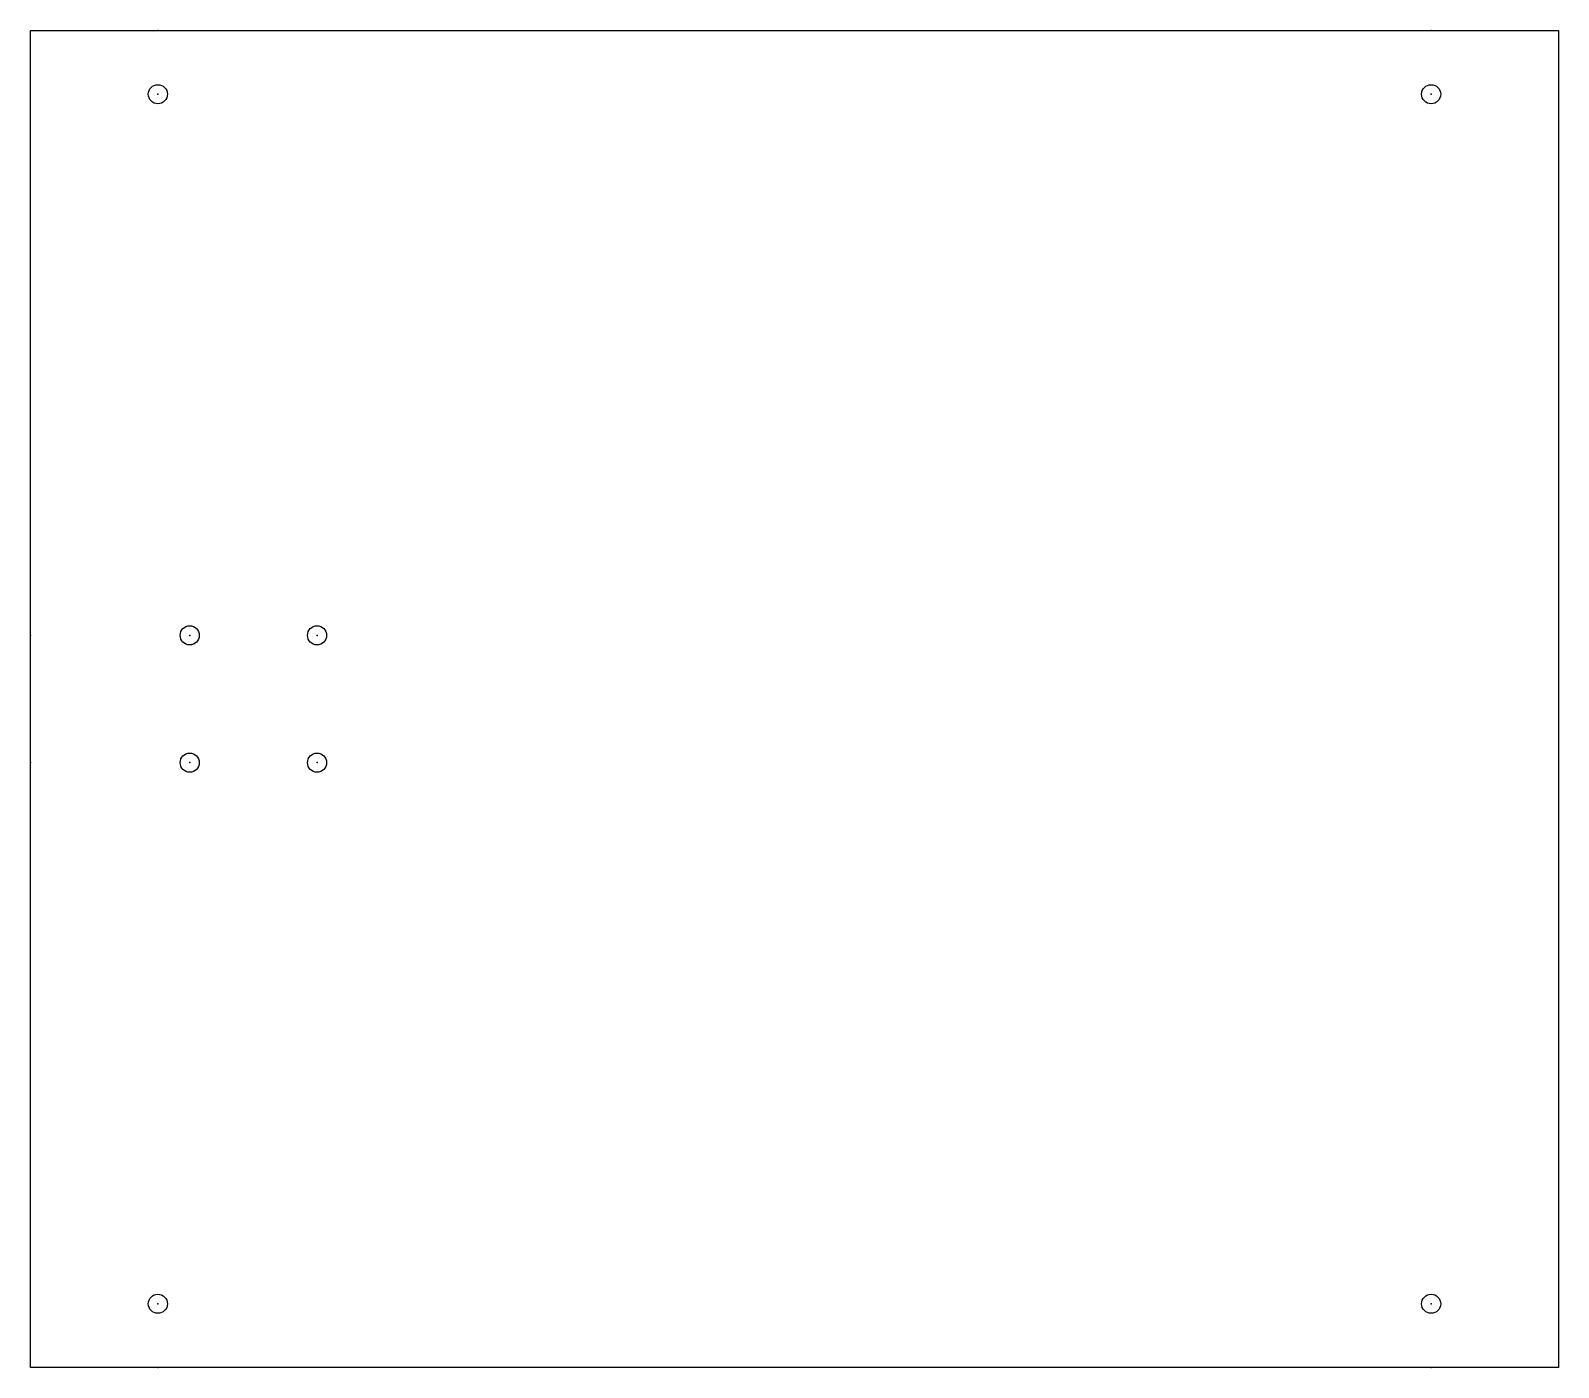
# Model space of a CAD drawing. Extents: x 0 to 240, y 0 to 210.
import ezdxf

# ---------------------------------------------------------------- set-up
doc = ezdxf.new("R2010")
doc.units = 0
doc.header["$MEASUREMENT"] = 0
doc.layers.get('0').update_dxf_attribs({"color": 13, "linetype": 'CONTINUOUS'})

msp = doc.modelspace()

# ---------------------------------------------------------------- linework, layer by layer
for p, q in [((0, 0), (0, 210)), ((0, 210), (240, 210)), ((240, 210), (240, 0)), ((240, 0), (0, 0))]:
    msp.add_line(p, q)
for centre in [(20, 200), (220, 200), (25, 115), (45, 115), (25, 95), (45, 95), (20, 10), (220, 10)]:
    msp.add_circle(centre, 1.5)
for p in [(20, 210), (220, 210), (20, 200), (220, 200), (0, 115), (25, 115), (45, 115), (0, 95), (25, 95), (45, 95), (20, 10), (220, 10), (20, 0), (220, 0)]:
    msp.add_point(p)

doc.saveas('drawing.dxf')
